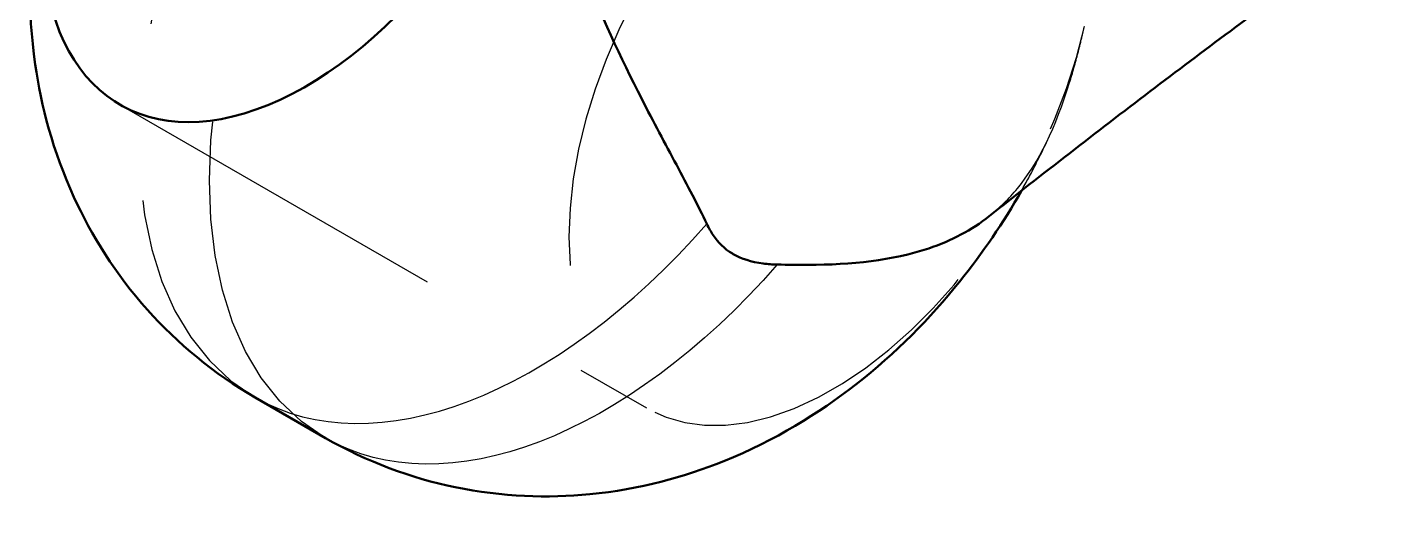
# Model space of a CAD drawing. Header units: millimetres. Extents: x 0 to 420, y 0 to 297.
# Drawn here: x 56 to 65.17, y 203.66 to 206.88 of the extents above; entities that cross this region are included whole.
import ezdxf

# ---------------------------------------------------------------- set-up
doc = ezdxf.new("R2010")
doc.units = ezdxf.units.MM
doc.header["$LTSCALE"] = 0.75
doc.linetypes.add('HIDDEN2', pattern=[4.7625, 3.175, -1.5875])
for name, color, linetype, lineweight in [('Hidden', 7, 'HIDDEN2', 25), ('Hidden Narrow', 7, 'HIDDEN2', 25), ('Visible', 7, 'Continuous', 50), ('Visible Narrow', 7, 'Continuous', 25)]:
    doc.layers.add(name, color=color, linetype=linetype, lineweight=lineweight)

msp = doc.modelspace()

# ---------------------------------------------------------------- linework, layer by layer
at = {"layer": 'Hidden', "extrusion": (-2e-16, -0.817547, 0.575862)}
msp.add_line((56.6225, 206.3564), (60.158, 204.3204), dxfattribs=at)
at = {"layer": 'Hidden'}
msp.add_ellipse((61.4056, 206.4869), major_axis=(1.2476, 2.1665), ratio=0.578093, start_param=-0.499269, end_param=5.207791, dxfattribs=at)
at = {"layer": 'Hidden', "extrusion": (-1.7029e-12, 1.5682e-12, -1)}
msp.add_open_spline([(62.4608, 205.6076), (62.5298, 205.6622), (62.5928, 205.7242), (62.7971, 205.9728), (62.9079, 206.2038), (63.0213, 206.5703), (63.0403, 206.6376), (63.0679, 206.744), (63.0772, 206.7816), (63.091, 206.8404), (63.0958, 206.8613), (63.1005, 206.8823)], degree=3, knots=[0.7347916, 0.7347916, 0.7347916, 0.7347916, 0.880909, 0.880909, 1.2537767, 1.2537767, 1.3345918, 1.3345918, 1.3778721, 1.3778721, 1.4014268, 1.4014268, 1.4014268, 1.4014268], dxfattribs=at)
at = {"layer": 'Hidden'}
msp.add_open_spline([(62.6777, 205.7785), (62.7109, 205.8367), (62.7428, 205.8957), (62.8083, 206.0231), (62.8415, 206.0917), (62.8731, 206.1614)], degree=3, knots=[2.3659071, 2.3659071, 2.3659071, 2.3659071, 2.4405008, 2.4405008, 2.5251321, 2.5251321, 2.5251321, 2.5251321], dxfattribs=at)
at = {"layer": 'Hidden Narrow'}
msp.add_ellipse((59.401, 207.6413), major_axis=(1.8714, 3.2497), ratio=0.578093, start_param=0.329356, end_param=3.141593, dxfattribs=at)
at = {"layer": 'Hidden Narrow', "extrusion": (-5e-16, 2e-16, -1)}
msp.add_ellipse((59.8746, 207.3685), major_axis=(1.8714, 3.2497), ratio=0.578093, start_param=3.141593, end_param=5.953829, dxfattribs=at)
at = {"layer": 'Visible', "extrusion": (-2e-16, -0.817547, 0.575862)}
msp.add_line((57.5296, 204.3916), (58.0033, 204.1188), dxfattribs=at)
at = {"layer": 'Visible', "extrusion": (-9e-16, 5e-16, -1)}
msp.add_ellipse((57.87, 208.5229), major_axis=(1.2476, 2.1665), ratio=0.578093, start_param=1.075395, end_param=6.782454, dxfattribs=at)
at = {"layer": 'Visible'}
for points, knots in [([(57.5296, 204.3916), (57.2544, 204.55), (57.0072, 204.7546), (56.5916, 205.2198), (56.4294, 205.4811), (56.171, 206.0457), (56.0932, 206.3462), (55.9993, 206.9984), (56.0098, 207.3378), (56.11, 208.0672), (56.2245, 208.4424), (56.5458, 209.177), (56.7608, 209.5313), (57.2922, 210.1845), (57.6066, 210.4853), (58.3509, 210.9603), (58.7616, 211.152), (59.527, 211.2814), (59.8011, 211.2969), (60.0905, 211.2685)], [5.495853, 5.495853, 5.495853, 5.495853, 5.684583, 5.684583, 5.88665, 5.88665, 6.130709, 6.130709, 6.453902, 6.453902, 6.877598, 6.877598, 7.339754, 7.339754, 7.800143, 7.800143, 8.192313, 8.192313, 8.381812, 8.381812, 8.381812, 8.381812]), ([(59.565, 208.9183), (59.5603, 208.8976), (59.556, 208.8768), (59.5443, 208.8172), (59.5377, 208.7782), (59.5214, 208.666), (59.5143, 208.5924), (59.5032, 208.3621), (59.5114, 208.2054), (59.5698, 207.7866), (59.642, 207.5281), (59.8469, 206.9659), (59.9847, 206.6731), (60.2055, 206.2413), (60.2845, 206.0943), (60.4345, 205.8134), (60.5048, 205.6813), (60.5641, 205.556)], [1.543908, 1.543908, 1.543908, 1.543908, 1.571554, 1.571554, 1.62288, 1.62288, 1.718265, 1.718265, 1.918586, 1.918586, 2.247732, 2.247732, 2.638328, 2.638328, 2.854588, 2.854588, 3.071343, 3.071343, 3.071343, 3.071343]), ([(65.1651, 207.6413), (64.9842, 207.5122), (64.8035, 207.3818), (64.4422, 207.1184), (64.2616, 206.9854), (63.9007, 206.7168), (63.7204, 206.5812), (63.36, 206.3075), (63.18, 206.1693), (62.8202, 205.8904), (62.6404, 205.7497), (62.4609, 205.6077)], [4.83110886, 4.83110886, 4.83110886, 4.83110886, 4.84408632, 4.84408632, 4.85706379, 4.85706379, 4.87004126, 4.87004126, 4.88301872, 4.88301872, 4.89599619, 4.89599619, 4.89599619, 4.89599619]), ([(58.0033, 204.1188), (58.2784, 203.9604), (58.5794, 203.8492), (59.1904, 203.7232), (59.4979, 203.7141), (60.1158, 203.774), (60.4148, 203.8576), (61.026, 204.1038), (61.3143, 204.2831), (61.8357, 204.6897), (62.0634, 204.9213), (62.4184, 205.3619), (62.5563, 205.5654), (62.6777, 205.7785)], [0.787332, 0.787332, 0.787332, 0.787332, 0.976061, 0.976061, 1.178128, 1.178128, 1.422188, 1.422188, 1.745381, 1.745381, 2.092941, 2.092941, 2.365907, 2.365907, 2.365907, 2.365907]), ([(60.7421, 205.3535), (60.7402, 205.3546), (60.7383, 205.3556), (60.6812, 205.3898), (60.6395, 205.4324), (60.5919, 205.5027), (60.5777, 205.5274), (60.5641, 205.556)], [6.7452755, 6.7452755, 6.7452755, 6.7452755, 6.7527474, 6.7527474, 6.9773833, 6.9773833, 7.0771662, 7.0771662, 7.0771662, 7.0771662]), ([(61.0378, 205.2832), (61.0056, 205.2841), (60.9739, 205.2863), (60.8626, 205.3007), (60.7968, 205.3219), (60.7421, 205.3535)], [6.4433053, 6.4433053, 6.4433053, 6.4433053, 6.5260812, 6.5260812, 6.7452755, 6.7452755, 6.7452755, 6.7452755])]:
    msp.add_open_spline(points, degree=3, knots=knots, dxfattribs=at)
at = {"layer": 'Visible', "extrusion": (5.52e-14, -1.6439e-12, -1)}
msp.add_open_spline([(61.0378, 205.2832), (61.108, 205.2815), (61.1769, 205.2805), (61.5362, 205.2824), (61.8099, 205.3092), (62.2087, 205.4436), (62.3434, 205.5148), (62.4608, 205.6076)], degree=3, knots=[0, 0, 0, 0, 0.0914042, 0.0914042, 0.4862153, 0.4862153, 0.7347916, 0.7347916, 0.7347916, 0.7347916], dxfattribs=at)
at = {"layer": 'Visible Narrow'}
msp.add_ellipse((59.401, 207.6413), major_axis=(1.8714, 3.2497), ratio=0.578093, start_param=3.141593, end_param=4.379166, dxfattribs=at)
at = {"layer": 'Visible Narrow', "extrusion": (-7e-16, 3e-16, -1)}
msp.add_ellipse((59.8746, 207.3685), major_axis=(1.8714, 3.2497), ratio=0.578093, start_param=1.90402, end_param=3.141593, dxfattribs=at)

doc.saveas('drawing.dxf')
